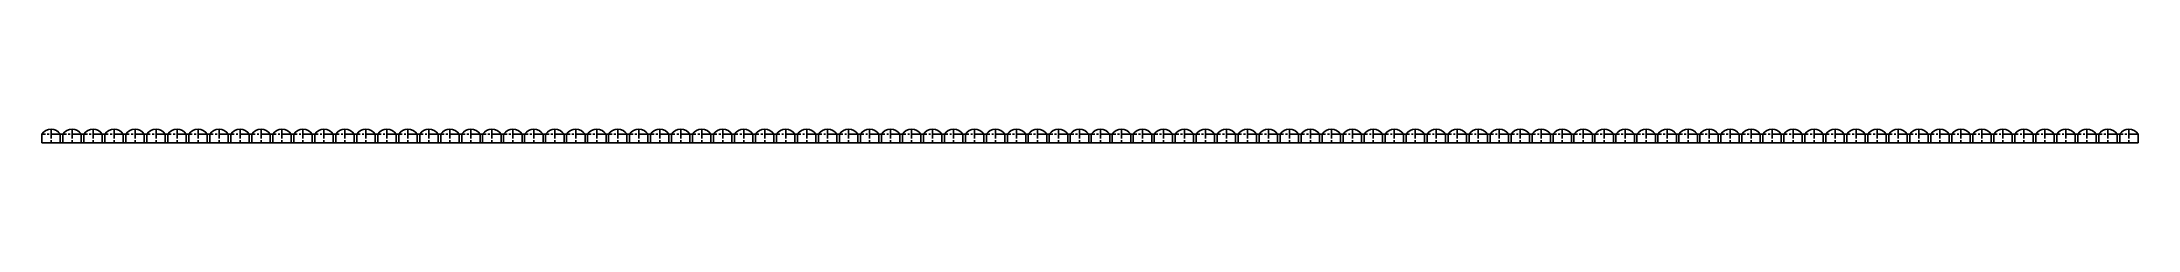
# Model space of a CAD drawing. Header units: millimetres. Extents: x 0 to 2847, y 0 to 19.
import ezdxf

# ---------------------------------------------------------------- set-up
doc = ezdxf.new("R2010")
doc.units = ezdxf.units.MM
doc.linetypes.add('CENTERX2', pattern=[20.32, 12.7, -2.54, 2.54, -2.54])

msp = doc.modelspace()

# ---------------------------------------------------------------- linework, layer by layer
at = {"color": 7, "linetype": 'CENTERX2'}
for p, q in [((0, 0), (0, 12)), ((25, 12), (0, 12)), ((12.5, 19), (12.5, 0)), ((25, 0), (25, 12)), ((28.5, 0), (28.5, 12)), ((28.5, 0), (28.5, 12)), ((53.5, 12), (28.5, 12)), ((41, 19), (41, 0)), ((53.5, 0), (53.5, 12)), ((57, 0), (57, 12)), ((57, 0), (57, 12)), ((82, 12), (57, 12)), ((69.5, 19), (69.5, 0)), ((82, 0), (82, 12)), ((85.5, 0), (85.5, 12)), ((85.5, 0), (85.5, 12)), ((110.5, 12), (85.5, 12)), ((98, 19), (98, 0)), ((110.5, 0), (110.5, 12)), ((114, 0), (114, 12)), ((114, 0), (114, 12)), ((139, 12), (114, 12)), ((126.5, 19), (126.5, 0)), ((139, 0), (139, 12)), ((142.5, 0), (142.5, 12)), ((142.5, 0), (142.5, 12)), ((167.5, 12), (142.5, 12)), ((155, 19), (155, 0)), ((167.5, 0), (167.5, 12)), ((171, 0), (171, 12)), ((171, 0), (171, 12)), ((196, 12), (171, 12)), ((183.5, 19), (183.5, 0)), ((196, 0), (196, 12)), ((199.5, 0), (199.5, 12)), ((199.5, 0), (199.5, 12)), ((224.5, 12), (199.5, 12)), ((212, 19), (212, 0)), ((224.5, 0), (224.5, 12)), ((228, 0), (228, 12)), ((228, 0), (228, 12)), ((253, 12), (228, 12)), ((240.5, 19), (240.5, 0)), ((253, 0), (253, 12)), ((256.5, 0), (256.5, 12)), ((256.5, 0), (256.5, 12)), ((281.5, 12), (256.5, 12)), ((269, 19), (269, 0)), ((281.5, 0), (281.5, 12)), ((285, 0), (285, 12)), ((285, 0), (285, 12)), ((310, 12), (285, 12)), ((297.5, 19), (297.5, 0)), ((310, 0), (310, 12)), ((313.5, 0), (313.5, 12)), ((313.5, 0), (313.5, 12)), ((338.5, 12), (313.5, 12)), ((326, 19), (326, 0)), ((338.5, 0), (338.5, 12)), ((342, 0), (342, 12)), ((342, 0), (342, 12)), ((367, 12), (342, 12)), ((354.5, 19), (354.5, 0)), ((367, 0), (367, 12)), ((370.5, 0), (370.5, 12)), ((370.5, 0), (370.5, 12)), ((395.5, 12), (370.5, 12)), ((383, 19), (383, 0)), ((395.5, 0), (395.5, 12)), ((399, 0), (399, 12)), ((399, 0), (399, 12)), ((424, 12), (399, 12)), ((411.5, 19), (411.5, 0)), ((424, 0), (424, 12)), ((427.5, 0), (427.5, 12)), ((427.5, 0), (427.5, 12)), ((452.5, 12), (427.5, 12)), ((440, 19), (440, 0)), ((452.5, 0), (452.5, 12)), ((456, 0), (456, 12)), ((456, 0), (456, 12)), ((481, 12), (456, 12)), ((468.5, 19), (468.5, 0)), ((481, 0), (481, 12)), ((484.5, 0), (484.5, 12)), ((484.5, 0), (484.5, 12)), ((509.5, 12), (484.5, 12)), ((497, 19), (497, 0)), ((509.5, 0), (509.5, 12)), ((513, 0), (513, 12)), ((513, 0), (513, 12)), ((538, 12), (513, 12)), ((525.5, 19), (525.5, 0)), ((538, 0), (538, 12)), ((541.5, 0), (541.5, 12)), ((541.5, 0), (541.5, 12)), ((566.5, 12), (541.5, 12)), ((554, 19), (554, 0)), ((566.5, 0), (566.5, 12)), ((570, 0), (570, 12)), ((570, 0), (570, 12)), ((595, 12), (570, 12)), ((582.5, 19), (582.5, 0)), ((595, 0), (595, 12)), ((598.5, 0), (598.5, 12)), ((598.5, 0), (598.5, 12)), ((623.5, 12), (598.5, 12)), ((611, 19), (611, 0)), ((623.5, 0), (623.5, 12)), ((627, 0), (627, 12)), ((627, 0), (627, 12)), ((652, 12), (627, 12)), ((639.5, 19), (639.5, 0)), ((652, 0), (652, 12)), ((655.5, 0), (655.5, 12)), ((655.5, 0), (655.5, 12)), ((680.5, 12), (655.5, 12)), ((668, 19), (668, 0)), ((680.5, 0), (680.5, 12)), ((684, 0), (684, 12)), ((684, 0), (684, 12)), ((709, 12), (684, 12)), ((696.5, 19), (696.5, 0)), ((709, 0), (709, 12)), ((712.5, 0), (712.5, 12)), ((712.5, 0), (712.5, 12)), ((737.5, 12), (712.5, 12)), ((725, 19), (725, 0)), ((737.5, 0), (737.5, 12)), ((741, 0), (741, 12)), ((741, 0), (741, 12)), ((766, 12), (741, 12)), ((753.5, 19), (753.5, 0)), ((766, 0), (766, 12)), ((769.5, 0), (769.5, 12)), ((769.5, 0), (769.5, 12)), ((794.5, 12), (769.5, 12)), ((782, 19), (782, 0)), ((794.5, 0), (794.5, 12)), ((798, 0), (798, 12)), ((798, 0), (798, 12)), ((823, 12), (798, 12)), ((810.5, 19), (810.5, 0)), ((823, 0), (823, 12)), ((826.5, 0), (826.5, 12)), ((826.5, 0), (826.5, 12)), ((851.5, 12), (826.5, 12)), ((839, 19), (839, 0)), ((851.5, 0), (851.5, 12)), ((855, 0), (855, 12)), ((855, 0), (855, 12)), ((880, 12), (855, 12)), ((867.5, 19), (867.5, 0)), ((880, 0), (880, 12)), ((883.5, 0), (883.5, 12)), ((883.5, 0), (883.5, 12)), ((908.5, 12), (883.5, 12)), ((896, 19), (896, 0)), ((908.5, 0), (908.5, 12)), ((912, 0), (912, 12)), ((912, 0), (912, 12)), ((937, 12), (912, 12)), ((924.5, 19), (924.5, 0)), ((937, 0), (937, 12)), ((940.5, 0), (940.5, 12)), ((940.5, 0), (940.5, 12)), ((965.5, 12), (940.5, 12)), ((953, 19), (953, 0)), ((965.5, 0), (965.5, 12)), ((969, 0), (969, 12)), ((969, 0), (969, 12)), ((994, 12), (969, 12)), ((981.5, 19), (981.5, 0)), ((994, 0), (994, 12)), ((997.5, 0), (997.5, 12)), ((997.5, 0), (997.5, 12)), ((1022.5, 12), (997.5, 12)), ((1010, 19), (1010, 0)), ((1022.5, 0), (1022.5, 12)), ((1026, 0), (1026, 12)), ((1026, 0), (1026, 12)), ((1051, 12), (1026, 12)), ((1038.5, 19), (1038.5, 0)), ((1051, 0), (1051, 12)), ((1054.5, 0), (1054.5, 12)), ((1054.5, 0), (1054.5, 12)), ((1079.5, 12), (1054.5, 12)), ((1067, 19), (1067, 0)), ((1079.5, 0), (1079.5, 12)), ((1083, 0), (1083, 12)), ((1083, 0), (1083, 12)), ((1108, 12), (1083, 12)), ((1095.5, 19), (1095.5, 0)), ((1108, 0), (1108, 12)), ((1111.5, 0), (1111.5, 12)), ((1111.5, 0), (1111.5, 12)), ((1136.5, 12), (1111.5, 12)), ((1124, 19), (1124, 0)), ((1136.5, 0), (1136.5, 12)), ((1140, 0), (1140, 12)), ((1140, 0), (1140, 12)), ((1165, 12), (1140, 12)), ((1152.5, 19), (1152.5, 0)), ((1165, 0), (1165, 12)), ((1168.5, 0), (1168.5, 12)), ((1168.5, 0), (1168.5, 12)), ((1193.5, 12), (1168.5, 12)), ((1181, 19), (1181, 0)), ((1193.5, 0), (1193.5, 12)), ((1197, 0), (1197, 12)), ((1197, 0), (1197, 12)), ((1222, 12), (1197, 12)), ((1209.5, 19), (1209.5, 0)), ((1222, 0), (1222, 12)), ((1225.5, 0), (1225.5, 12)), ((1225.5, 0), (1225.5, 12)), ((1250.5, 12), (1225.5, 12)), ((1238, 19), (1238, 0)), ((1250.5, 0), (1250.5, 12)), ((1254, 0), (1254, 12)), ((1254, 0), (1254, 12)), ((1279, 12), (1254, 12)), ((1266.5, 19), (1266.5, 0)), ((1279, 0), (1279, 12)), ((1282.5, 0), (1282.5, 12)), ((1282.5, 0), (1282.5, 12)), ((1307.5, 12), (1282.5, 12)), ((1295, 19), (1295, 0)), ((1307.5, 0), (1307.5, 12)), ((1311, 0), (1311, 12)), ((1311, 0), (1311, 12)), ((1336, 12), (1311, 12)), ((1323.5, 19), (1323.5, 0)), ((1336, 0), (1336, 12)), ((1339.5, 0), (1339.5, 12)), ((1339.5, 0), (1339.5, 12)), ((1364.5, 12), (1339.5, 12)), ((1352, 19), (1352, 0)), ((1364.5, 0), (1364.5, 12)), ((1368, 0), (1368, 12)), ((1368, 0), (1368, 12)), ((1393, 12), (1368, 12)), ((1380.5, 19), (1380.5, 0)), ((1393, 0), (1393, 12)), ((1396.5, 0), (1396.5, 12)), ((1396.5, 0), (1396.5, 12)), ((1421.5, 12), (1396.5, 12)), ((1409, 19), (1409, 0)), ((1421.5, 0), (1421.5, 12)), ((1425, 0), (1425, 12)), ((1425, 0), (1425, 12)), ((1450, 12), (1425, 12)), ((1437.5, 19), (1437.5, 0)), ((1450, 0), (1450, 12)), ((1453.5, 0), (1453.5, 12)), ((1453.5, 0), (1453.5, 12)), ((1478.5, 12), (1453.5, 12)), ((1466, 19), (1466, 0)), ((1478.5, 0), (1478.5, 12)), ((1482, 0), (1482, 12)), ((1482, 0), (1482, 12)), ((1507, 12), (1482, 12)), ((1494.5, 19), (1494.5, 0)), ((1507, 0), (1507, 12)), ((1510.5, 0), (1510.5, 12)), ((1510.5, 0), (1510.5, 12)), ((1535.5, 12), (1510.5, 12)), ((1523, 19), (1523, 0)), ((1535.5, 0), (1535.5, 12)), ((1539, 0), (1539, 12)), ((1539, 0), (1539, 12)), ((1564, 12), (1539, 12)), ((1551.5, 19), (1551.5, 0)), ((1564, 0), (1564, 12)), ((1567.5, 0), (1567.5, 12)), ((1567.5, 0), (1567.5, 12)), ((1592.5, 12), (1567.5, 12)), ((1580, 19), (1580, 0)), ((1592.5, 0), (1592.5, 12)), ((1596, 0), (1596, 12)), ((1596, 0), (1596, 12)), ((1621, 12), (1596, 12)), ((1608.5, 19), (1608.5, 0)), ((1621, 0), (1621, 12)), ((1624.5, 0), (1624.5, 12)), ((1624.5, 0), (1624.5, 12)), ((1649.5, 12), (1624.5, 12)), ((1637, 19), (1637, 0)), ((1649.5, 0), (1649.5, 12)), ((1653, 0), (1653, 12)), ((1653, 0), (1653, 12)), ((1678, 12), (1653, 12)), ((1665.5, 19), (1665.5, 0)), ((1678, 0), (1678, 12)), ((1681.5, 0), (1681.5, 12)), ((1681.5, 0), (1681.5, 12)), ((1706.5, 12), (1681.5, 12)), ((1694, 19), (1694, 0)), ((1706.5, 0), (1706.5, 12)), ((1710, 0), (1710, 12)), ((1710, 0), (1710, 12)), ((1735, 12), (1710, 12)), ((1722.5, 19), (1722.5, 0)), ((1735, 0), (1735, 12)), ((1738.5, 0), (1738.5, 12)), ((1738.5, 0), (1738.5, 12)), ((1763.5, 12), (1738.5, 12)), ((1751, 19), (1751, 0)), ((1763.5, 0), (1763.5, 12)), ((1767, 0), (1767, 12)), ((1767, 0), (1767, 12)), ((1792, 12), (1767, 12)), ((1779.5, 19), (1779.5, 0)), ((1792, 0), (1792, 12)), ((1795.5, 0), (1795.5, 12)), ((1795.5, 0), (1795.5, 12)), ((1820.5, 12), (1795.5, 12)), ((1808, 19), (1808, 0)), ((1820.5, 0), (1820.5, 12)), ((1824, 0), (1824, 12)), ((1824, 0), (1824, 12)), ((1849, 12), (1824, 12)), ((1836.5, 19), (1836.5, 0)), ((1849, 0), (1849, 12)), ((1852.5, 0), (1852.5, 12)), ((1852.5, 0), (1852.5, 12)), ((1877.5, 12), (1852.5, 12)), ((1865, 19), (1865, 0)), ((1877.5, 0), (1877.5, 12)), ((1881, 0), (1881, 12)), ((1881, 0), (1881, 12)), ((1906, 12), (1881, 12)), ((1893.5, 19), (1893.5, 0)), ((1906, 0), (1906, 12)), ((1909.5, 0), (1909.5, 12)), ((1909.5, 0), (1909.5, 12)), ((1934.5, 12), (1909.5, 12)), ((1922, 19), (1922, 0)), ((1934.5, 0), (1934.5, 12)), ((1938, 0), (1938, 12)), ((1938, 0), (1938, 12)), ((1963, 12), (1938, 12)), ((1950.5, 19), (1950.5, 0)), ((1963, 0), (1963, 12)), ((1966.5, 0), (1966.5, 12)), ((1966.5, 0), (1966.5, 12)), ((1991.5, 12), (1966.5, 12)), ((1979, 19), (1979, 0)), ((1991.5, 0), (1991.5, 12)), ((1995, 0), (1995, 12)), ((1995, 0), (1995, 12)), ((2020, 12), (1995, 12)), ((2007.5, 19), (2007.5, 0)), ((2020, 0), (2020, 12)), ((2023.5, 0), (2023.5, 12)), ((2023.5, 0), (2023.5, 12)), ((2048.5, 12), (2023.5, 12)), ((2036, 19), (2036, 0)), ((2048.5, 0), (2048.5, 12)), ((2052, 0), (2052, 12)), ((2052, 0), (2052, 12)), ((2077, 12), (2052, 12)), ((2064.5, 19), (2064.5, 0)), ((2077, 0), (2077, 12)), ((2080.5, 0), (2080.5, 12)), ((2080.5, 0), (2080.5, 12)), ((2105.5, 12), (2080.5, 12)), ((2093, 19), (2093, 0)), ((2105.5, 0), (2105.5, 12)), ((2109, 0), (2109, 12)), ((2109, 0), (2109, 12)), ((2134, 12), (2109, 12)), ((2121.5, 19), (2121.5, 0)), ((2134, 0), (2134, 12)), ((2137.5, 0), (2137.5, 12)), ((2137.5, 0), (2137.5, 12)), ((2162.5, 12), (2137.5, 12)), ((2150, 19), (2150, 0)), ((2162.5, 0), (2162.5, 12)), ((2166, 0), (2166, 12)), ((2166, 0), (2166, 12)), ((2191, 12), (2166, 12)), ((2178.5, 19), (2178.5, 0)), ((2191, 0), (2191, 12)), ((2194.5, 0), (2194.5, 12)), ((2194.5, 0), (2194.5, 12)), ((2219.5, 12), (2194.5, 12)), ((2207, 19), (2207, 0)), ((2219.5, 0), (2219.5, 12)), ((2223, 0), (2223, 12)), ((2223, 0), (2223, 12)), ((2248, 12), (2223, 12)), ((2235.5, 19), (2235.5, 0)), ((2248, 0), (2248, 12)), ((2251.5, 0), (2251.5, 12)), ((2251.5, 0), (2251.5, 12)), ((2276.5, 12), (2251.5, 12)), ((2264, 19), (2264, 0)), ((2276.5, 0), (2276.5, 12)), ((2280, 0), (2280, 12)), ((2280, 0), (2280, 12)), ((2305, 12), (2280, 12)), ((2292.5, 19), (2292.5, 0)), ((2305, 0), (2305, 12)), ((2308.5, 0), (2308.5, 12)), ((2308.5, 0), (2308.5, 12)), ((2333.5, 12), (2308.5, 12)), ((2321, 19), (2321, 0)), ((2333.5, 0), (2333.5, 12)), ((2337, 0), (2337, 12)), ((2337, 0), (2337, 12)), ((2362, 12), (2337, 12)), ((2349.5, 19), (2349.5, 0)), ((2362, 0), (2362, 12)), ((2365.5, 0), (2365.5, 12)), ((2365.5, 0), (2365.5, 12)), ((2390.5, 12), (2365.5, 12)), ((2378, 19), (2378, 0)), ((2390.5, 0), (2390.5, 12)), ((2394, 0), (2394, 12)), ((2394, 0), (2394, 12)), ((2419, 12), (2394, 12)), ((2406.5, 19), (2406.5, 0)), ((2419, 0), (2419, 12)), ((2422.5, 0), (2422.5, 12)), ((2422.5, 0), (2422.5, 12)), ((2447.5, 12), (2422.5, 12)), ((2435, 19), (2435, 0)), ((2447.5, 0), (2447.5, 12)), ((2451, 0), (2451, 12)), ((2451, 0), (2451, 12)), ((2476, 12), (2451, 12)), ((2463.5, 19), (2463.5, 0)), ((2476, 0), (2476, 12)), ((2479.5, 0), (2479.5, 12)), ((2479.5, 0), (2479.5, 12)), ((2504.5, 12), (2479.5, 12)), ((2492, 19), (2492, 0)), ((2504.5, 0), (2504.5, 12)), ((2508, 0), (2508, 12)), ((2508, 0), (2508, 12)), ((2533, 12), (2508, 12)), ((2520.5, 19), (2520.5, 0)), ((2533, 0), (2533, 12)), ((2536.5, 0), (2536.5, 12)), ((2536.5, 0), (2536.5, 12)), ((2561.5, 12), (2536.5, 12)), ((2549, 19), (2549, 0)), ((2561.5, 0), (2561.5, 12)), ((2565, 0), (2565, 12)), ((2565, 0), (2565, 12)), ((2590, 12), (2565, 12)), ((2577.5, 19), (2577.5, 0)), ((2590, 0), (2590, 12)), ((2593.5, 0), (2593.5, 12)), ((2593.5, 0), (2593.5, 12)), ((2618.5, 12), (2593.5, 12)), ((2606, 19), (2606, 0)), ((2618.5, 0), (2618.5, 12)), ((2622, 0), (2622, 12)), ((2622, 0), (2622, 12)), ((2647, 12), (2622, 12)), ((2634.5, 19), (2634.5, 0)), ((2647, 0), (2647, 12)), ((2650.5, 0), (2650.5, 12)), ((2650.5, 0), (2650.5, 12)), ((2675.5, 12), (2650.5, 12)), ((2663, 19), (2663, 0)), ((2675.5, 0), (2675.5, 12)), ((2679, 0), (2679, 12)), ((2679, 0), (2679, 12)), ((2704, 12), (2679, 12)), ((2691.5, 19), (2691.5, 0)), ((2704, 0), (2704, 12)), ((2707.5, 0), (2707.5, 12)), ((2707.5, 0), (2707.5, 12)), ((2732.5, 12), (2707.5, 12)), ((2720, 19), (2720, 0)), ((2732.5, 0), (2732.5, 12)), ((2736, 0), (2736, 12)), ((2736, 0), (2736, 12)), ((2761, 12), (2736, 12)), ((2748.5, 19), (2748.5, 0)), ((2761, 0), (2761, 12)), ((2764.5, 0), (2764.5, 12)), ((2764.5, 0), (2764.5, 12)), ((2789.5, 12), (2764.5, 12)), ((2777, 19), (2777, 0)), ((2789.5, 0), (2789.5, 12)), ((2793, 0), (2793, 12)), ((2793, 0), (2793, 12)), ((2818, 12), (2793, 12)), ((2805.5, 19), (2805.5, 0)), ((2818, 0), (2818, 12)), ((2821.5, 0), (2821.5, 12)), ((2821.5, 0), (2821.5, 12)), ((2846.5, 12), (2821.5, 12)), ((2834, 19), (2834, 0)), ((2846.5, 0), (2846.5, 12))]:
    msp.add_line(p, q, dxfattribs=at)
at = {"color": 7, "linetype": 'Continuous'}
for p, q in [((0, 12), (0, 0)), ((0, 0), (25, 0)), ((25, 12), (28.5, 12)), ((25, 0), (28.5, 0)), ((28.5, 0), (53.5, 0)), ((53.5, 12), (57, 12)), ((53.5, 0), (57, 0)), ((57, 0), (82, 0)), ((82, 12), (85.5, 12)), ((82, 0), (85.5, 0)), ((85.5, 0), (110.5, 0)), ((110.5, 12), (114, 12)), ((110.5, 0), (114, 0)), ((114, 0), (139, 0)), ((139, 12), (142.5, 12)), ((139, 0), (142.5, 0)), ((142.5, 0), (167.5, 0)), ((167.5, 12), (171, 12)), ((167.5, 0), (171, 0)), ((171, 0), (196, 0)), ((196, 12), (199.5, 12)), ((196, 0), (199.5, 0)), ((199.5, 0), (224.5, 0)), ((224.5, 12), (228, 12)), ((224.5, 0), (228, 0)), ((228, 0), (253, 0)), ((253, 12), (256.5, 12)), ((253, 0), (256.5, 0)), ((256.5, 0), (281.5, 0)), ((281.5, 12), (285, 12)), ((281.5, 0), (285, 0)), ((285, 0), (310, 0)), ((310, 12), (313.5, 12)), ((310, 0), (313.5, 0)), ((313.5, 0), (338.5, 0)), ((338.5, 12), (342, 12)), ((338.5, 0), (342, 0)), ((342, 0), (367, 0)), ((367, 12), (370.5, 12)), ((367, 0), (370.5, 0)), ((370.5, 0), (395.5, 0)), ((395.5, 12), (399, 12)), ((395.5, 0), (399, 0)), ((399, 0), (424, 0)), ((424, 12), (427.5, 12)), ((424, 0), (427.5, 0)), ((427.5, 0), (452.5, 0)), ((452.5, 12), (456, 12)), ((452.5, 0), (456, 0)), ((456, 0), (481, 0)), ((481, 12), (484.5, 12)), ((481, 0), (484.5, 0)), ((484.5, 0), (509.5, 0)), ((509.5, 12), (513, 12)), ((509.5, 0), (513, 0)), ((513, 0), (538, 0)), ((538, 12), (541.5, 12)), ((538, 0), (541.5, 0)), ((541.5, 0), (566.5, 0)), ((566.5, 12), (570, 12)), ((566.5, 0), (570, 0)), ((570, 0), (595, 0)), ((595, 12), (598.5, 12)), ((595, 0), (598.5, 0)), ((598.5, 0), (623.5, 0)), ((623.5, 12), (627, 12)), ((623.5, 0), (627, 0)), ((627, 0), (652, 0)), ((652, 12), (655.5, 12)), ((652, 0), (655.5, 0)), ((655.5, 0), (680.5, 0)), ((680.5, 12), (684, 12)), ((680.5, 0), (684, 0)), ((684, 0), (709, 0)), ((709, 12), (712.5, 12)), ((709, 0), (712.5, 0)), ((712.5, 0), (737.5, 0)), ((737.5, 12), (741, 12)), ((737.5, 0), (741, 0)), ((741, 0), (766, 0)), ((766, 12), (769.5, 12)), ((766, 0), (769.5, 0)), ((769.5, 0), (794.5, 0)), ((794.5, 12), (798, 12)), ((794.5, 0), (798, 0)), ((798, 0), (823, 0)), ((823, 12), (826.5, 12)), ((823, 0), (826.5, 0)), ((826.5, 0), (851.5, 0)), ((851.5, 12), (855, 12)), ((851.5, 0), (855, 0)), ((855, 0), (880, 0)), ((880, 12), (883.5, 12)), ((880, 0), (883.5, 0)), ((883.5, 0), (908.5, 0)), ((908.5, 12), (912, 12)), ((908.5, 0), (912, 0)), ((912, 0), (937, 0)), ((937, 12), (940.5, 12)), ((937, 0), (940.5, 0)), ((940.5, 0), (965.5, 0)), ((965.5, 12), (969, 12)), ((965.5, 0), (969, 0)), ((969, 0), (994, 0)), ((994, 12), (997.5, 12)), ((994, 0), (997.5, 0)), ((997.5, 0), (1022.5, 0)), ((1022.5, 12), (1026, 12)), ((1022.5, 0), (1026, 0)), ((1026, 0), (1051, 0)), ((1051, 12), (1054.5, 12)), ((1051, 0), (1054.5, 0)), ((1054.5, 0), (1079.5, 0)), ((1079.5, 12), (1083, 12)), ((1079.5, 0), (1083, 0)), ((1083, 0), (1108, 0)), ((1108, 12), (1111.5, 12)), ((1108, 0), (1111.5, 0)), ((1111.5, 0), (1136.5, 0)), ((1136.5, 12), (1140, 12)), ((1136.5, 0), (1140, 0)), ((1140, 0), (1165, 0)), ((1165, 12), (1168.5, 12)), ((1165, 0), (1168.5, 0)), ((1168.5, 0), (1193.5, 0)), ((1193.5, 12), (1197, 12)), ((1193.5, 0), (1197, 0)), ((1197, 0), (1222, 0)), ((1222, 12), (1225.5, 12)), ((1222, 0), (1225.5, 0)), ((1225.5, 0), (1250.5, 0)), ((1250.5, 12), (1254, 12)), ((1250.5, 0), (1254, 0)), ((1254, 0), (1279, 0)), ((1279, 12), (1282.5, 12)), ((1279, 0), (1282.5, 0)), ((1282.5, 0), (1307.5, 0)), ((1307.5, 12), (1311, 12)), ((1307.5, 0), (1311, 0)), ((1311, 0), (1336, 0)), ((1336, 12), (1339.5, 12)), ((1336, 0), (1339.5, 0)), ((1339.5, 0), (1364.5, 0)), ((1364.5, 12), (1368, 12)), ((1364.5, 0), (1368, 0)), ((1368, 0), (1393, 0)), ((1393, 12), (1396.5, 12)), ((1393, 0), (1396.5, 0)), ((1396.5, 0), (1421.5, 0)), ((1421.5, 12), (1425, 12)), ((1421.5, 0), (1425, 0)), ((1425, 0), (1450, 0)), ((1450, 12), (1453.5, 12)), ((1450, 0), (1453.5, 0)), ((1453.5, 0), (1478.5, 0)), ((1478.5, 12), (1482, 12)), ((1478.5, 0), (1482, 0)), ((1482, 0), (1507, 0)), ((1507, 12), (1510.5, 12)), ((1507, 0), (1510.5, 0)), ((1510.5, 0), (1535.5, 0)), ((1535.5, 12), (1539, 12)), ((1535.5, 0), (1539, 0)), ((1539, 0), (1564, 0)), ((1564, 12), (1567.5, 12)), ((1564, 0), (1567.5, 0)), ((1567.5, 0), (1592.5, 0)), ((1592.5, 12), (1596, 12)), ((1592.5, 0), (1596, 0)), ((1596, 0), (1621, 0)), ((1621, 12), (1624.5, 12)), ((1621, 0), (1624.5, 0)), ((1624.5, 0), (1649.5, 0)), ((1649.5, 12), (1653, 12)), ((1649.5, 0), (1653, 0)), ((1653, 0), (1678, 0)), ((1678, 12), (1681.5, 12)), ((1678, 0), (1681.5, 0)), ((1681.5, 0), (1706.5, 0)), ((1706.5, 12), (1710, 12)), ((1706.5, 0), (1710, 0)), ((1710, 0), (1735, 0)), ((1735, 12), (1738.5, 12)), ((1735, 0), (1738.5, 0)), ((1738.5, 0), (1763.5, 0)), ((1763.5, 12), (1767, 12)), ((1763.5, 0), (1767, 0)), ((1767, 0), (1792, 0)), ((1792, 12), (1795.5, 12)), ((1792, 0), (1795.5, 0)), ((1795.5, 0), (1820.5, 0)), ((1820.5, 12), (1824, 12)), ((1820.5, 0), (1824, 0)), ((1824, 0), (1849, 0)), ((1849, 12), (1852.5, 12)), ((1849, 0), (1852.5, 0)), ((1852.5, 0), (1877.5, 0)), ((1877.5, 12), (1881, 12)), ((1877.5, 0), (1881, 0)), ((1881, 0), (1906, 0)), ((1906, 12), (1909.5, 12)), ((1906, 0), (1909.5, 0)), ((1909.5, 0), (1934.5, 0)), ((1934.5, 12), (1938, 12)), ((1934.5, 0), (1938, 0)), ((1938, 0), (1963, 0)), ((1963, 12), (1966.5, 12)), ((1963, 0), (1966.5, 0)), ((1966.5, 0), (1991.5, 0)), ((1991.5, 12), (1995, 12)), ((1991.5, 0), (1995, 0)), ((1995, 0), (2020, 0)), ((2020, 12), (2023.5, 12)), ((2020, 0), (2023.5, 0)), ((2023.5, 0), (2048.5, 0)), ((2048.5, 12), (2052, 12)), ((2048.5, 0), (2052, 0)), ((2052, 0), (2077, 0)), ((2077, 12), (2080.5, 12)), ((2077, 0), (2080.5, 0)), ((2080.5, 0), (2105.5, 0)), ((2105.5, 12), (2109, 12)), ((2105.5, 0), (2109, 0)), ((2109, 0), (2134, 0)), ((2134, 12), (2137.5, 12)), ((2134, 0), (2137.5, 0)), ((2137.5, 0), (2162.5, 0)), ((2162.5, 12), (2166, 12)), ((2162.5, 0), (2166, 0)), ((2166, 0), (2191, 0)), ((2191, 12), (2194.5, 12)), ((2191, 0), (2194.5, 0)), ((2194.5, 0), (2219.5, 0)), ((2219.5, 12), (2223, 12)), ((2219.5, 0), (2223, 0)), ((2223, 0), (2248, 0)), ((2248, 12), (2251.5, 12)), ((2248, 0), (2251.5, 0)), ((2251.5, 0), (2276.5, 0)), ((2276.5, 12), (2280, 12)), ((2276.5, 0), (2280, 0)), ((2280, 0), (2305, 0)), ((2305, 12), (2308.5, 12)), ((2305, 0), (2308.5, 0)), ((2308.5, 0), (2333.5, 0)), ((2333.5, 12), (2337, 12)), ((2333.5, 0), (2337, 0)), ((2337, 0), (2362, 0)), ((2362, 12), (2365.5, 12)), ((2362, 0), (2365.5, 0)), ((2365.5, 0), (2390.5, 0)), ((2390.5, 12), (2394, 12)), ((2390.5, 0), (2394, 0)), ((2394, 0), (2419, 0)), ((2419, 12), (2422.5, 12)), ((2419, 0), (2422.5, 0)), ((2422.5, 0), (2447.5, 0)), ((2447.5, 12), (2451, 12)), ((2447.5, 0), (2451, 0)), ((2451, 0), (2476, 0)), ((2476, 12), (2479.5, 12)), ((2476, 0), (2479.5, 0)), ((2479.5, 0), (2504.5, 0)), ((2504.5, 12), (2508, 12)), ((2504.5, 0), (2508, 0)), ((2508, 0), (2533, 0)), ((2533, 12), (2536.5, 12)), ((2533, 0), (2536.5, 0)), ((2536.5, 0), (2561.5, 0)), ((2561.5, 12), (2565, 12)), ((2561.5, 0), (2565, 0)), ((2565, 0), (2590, 0)), ((2590, 12), (2593.5, 12)), ((2590, 0), (2593.5, 0)), ((2593.5, 0), (2618.5, 0)), ((2618.5, 12), (2622, 12)), ((2618.5, 0), (2622, 0)), ((2622, 0), (2647, 0)), ((2647, 12), (2650.5, 12)), ((2647, 0), (2650.5, 0)), ((2650.5, 0), (2675.5, 0)), ((2675.5, 12), (2679, 12)), ((2675.5, 0), (2679, 0)), ((2679, 0), (2704, 0)), ((2704, 12), (2707.5, 12)), ((2704, 0), (2707.5, 0)), ((2707.5, 0), (2732.5, 0)), ((2732.5, 12), (2736, 12)), ((2732.5, 0), (2736, 0)), ((2736, 0), (2761, 0)), ((2761, 12), (2764.5, 12)), ((2761, 0), (2764.5, 0)), ((2764.5, 0), (2789.5, 0)), ((2789.5, 12), (2793, 12)), ((2789.5, 0), (2793, 0)), ((2793, 0), (2818, 0)), ((2818, 12), (2821.5, 12)), ((2818, 0), (2821.5, 0)), ((2821.5, 0), (2846.5, 0)), ((2846.5, 0), (2846.5, 12))]:
    msp.add_line(p, q, dxfattribs=at)
for centre in [(12.5, 4.3), (41, 4.3), (69.5, 4.3), (98, 4.3), (126.5, 4.3), (155, 4.3), (183.5, 4.3), (212, 4.3), (240.5, 4.3), (269, 4.3), (297.5, 4.3), (326, 4.3), (354.5, 4.3), (383, 4.3), (411.5, 4.3), (440, 4.3), (468.5, 4.3), (497, 4.3), (525.5, 4.3), (554, 4.3), (582.5, 4.3), (611, 4.3), (639.5, 4.3), (668, 4.3), (696.5, 4.3), (725, 4.3), (753.5, 4.3), (782, 4.3), (810.5, 4.3), (839, 4.3), (867.5, 4.3), (896, 4.3), (924.5, 4.3), (953, 4.3), (981.5, 4.3), (1010, 4.3), (1038.5, 4.3), (1067, 4.3), (1095.5, 4.3), (1124, 4.3), (1152.5, 4.3), (1181, 4.3), (1209.5, 4.3), (1238, 4.3), (1266.5, 4.3), (1295, 4.3), (1323.5, 4.3), (1352, 4.3), (1380.5, 4.3), (1409, 4.3), (1437.5, 4.3), (1466, 4.3), (1494.5, 4.3), (1523, 4.3), (1551.5, 4.3), (1580, 4.3), (1608.5, 4.3), (1637, 4.3), (1665.5, 4.3), (1694, 4.3), (1722.5, 4.3), (1751, 4.3), (1779.5, 4.3), (1808, 4.3), (1836.5, 4.3), (1865, 4.3), (1893.5, 4.3), (1922, 4.3), (1950.5, 4.3), (1979, 4.3), (2007.5, 4.3), (2036, 4.3), (2064.5, 4.3), (2093, 4.3), (2121.5, 4.3), (2150, 4.3), (2178.5, 4.3), (2207, 4.3), (2235.5, 4.3), (2264, 4.3), (2292.5, 4.3), (2321, 4.3), (2349.5, 4.3), (2378, 4.3), (2406.5, 4.3), (2435, 4.3), (2463.5, 4.3), (2492, 4.3), (2520.5, 4.3), (2549, 4.3), (2577.5, 4.3), (2606, 4.3), (2634.5, 4.3), (2663, 4.3), (2691.5, 4.3), (2720, 4.3), (2748.5, 4.3), (2777, 4.3), (2805.5, 4.3), (2834, 4.3)]:
    msp.add_arc(centre, 14.7, 31.5023, 148.4977, dxfattribs=at)

doc.saveas('drawing.dxf')
